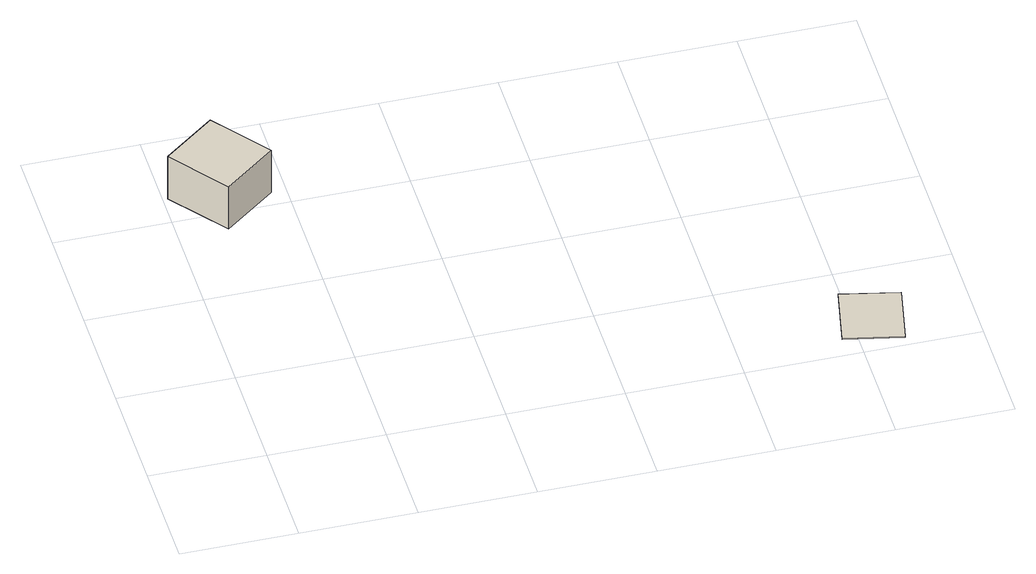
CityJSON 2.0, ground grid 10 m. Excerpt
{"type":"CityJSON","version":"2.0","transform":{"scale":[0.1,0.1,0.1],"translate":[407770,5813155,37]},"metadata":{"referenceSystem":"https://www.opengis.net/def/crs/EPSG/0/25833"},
"CityObjects":{
"building1":{"type":"Building","attributes":{"Gemeindeschluessel":"11000009","BezugspunktDach":"2200","function":"31001_2523","measuredHeight":5.06,"storeysAboveGround":1},"address":[{"country":"Germany","locality":"Berlin","thoroughfareNumber":"1 (1)","thoroughfareName":"Schöneicher Landstraße"}],"geometry":[{"type":"Solid","lod":"1","boundaries":[[[[0,1,2,3]],[[4,5,6,7]],[[4,7,3,2]],[[5,4,2,1]],[[6,5,1,0]],[[7,6,0,3]]]]}]},
"building2":{"type":"Building","attributes":{"Gemeindeschluessel":"11000009","BezugspunktDach":"2200","function":"31001_2520","measuredHeight":0.083,"storeysAboveGround":1},"address":[{"country":"Germany","locality":"Berlin","thoroughfareNumber":"90","thoroughfareName":"Schöneicher Landstraße"}],"geometry":[{"type":"Solid","lod":"1","boundaries":[[[[8,9,10,11]],[[12,13,14,15]],[[12,15,11,10]],[[13,12,10,9]],[[14,13,9,8]],[[15,14,8,11]]]]}]}
},
"vertices":[
[42,279,53],[87,314,53],[49,363,53],[4,328,53],[49,363,8],[87,314,8],[42,279,8],[4,328,8],
[537,9,8],[548,63,8],[498,74,8],[487,20,8],[498,74,7],[548,63,7],[537,9,7],[487,20,7]
]}
